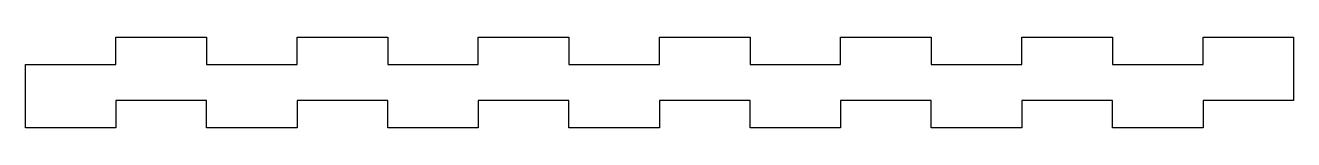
# Model space of a CAD drawing. Header units: millimetres. Extents: x -117 to 23, y 27 to 37.
import ezdxf

# ---------------------------------------------------------------- set-up
doc = ezdxf.new("R2010")
doc.units = ezdxf.units.MM
doc.layers.get('0').update_dxf_attribs({"linetype": 'CONTINUOUS'})

msp = doc.modelspace()

# ---------------------------------------------------------------- linework, layer by layer
msp.add_lwpolyline([(-66.69, 29.85), (-66.69, 26.85), (-76.69, 26.85), (-76.69, 29.85), (-86.69, 29.85), (-86.69, 26.85), (-96.69, 26.85), (-96.69, 29.85), (-106.69, 29.85), (-106.69, 26.85), (-116.69, 26.85), (-116.69, 33.85), (-106.69, 33.85), (-106.69, 36.85), (-96.69, 36.85), (-96.69, 33.85), (-86.69, 33.85), (-86.69, 36.85), (-76.69, 36.85), (-76.69, 33.85), (-66.69, 33.85), (-66.69, 36.85), (-56.69, 36.85), (-56.69, 33.85), (-46.69, 33.85), (-46.69, 36.85), (-36.69, 36.85), (-36.69, 33.85), (-26.69, 33.85), (-26.69, 36.85), (-16.69, 36.85), (-16.69, 33.85), (-6.69, 33.85), (-6.69, 36.85), (3.31, 36.85), (3.31, 33.85), (13.31, 33.85), (13.31, 36.85), (23.31, 36.85), (23.31, 29.85), (13.31, 29.85), (13.31, 26.85), (3.31, 26.85), (3.31, 29.85), (-6.69, 29.85), (-6.69, 26.85), (-16.69, 26.85), (-16.69, 29.85), (-26.69, 29.85), (-26.69, 26.85), (-36.69, 26.85), (-36.69, 29.85), (-46.69, 29.85), (-46.69, 26.85), (-56.69, 26.85), (-56.69, 29.85)], close=True)

doc.saveas('drawing.dxf')
